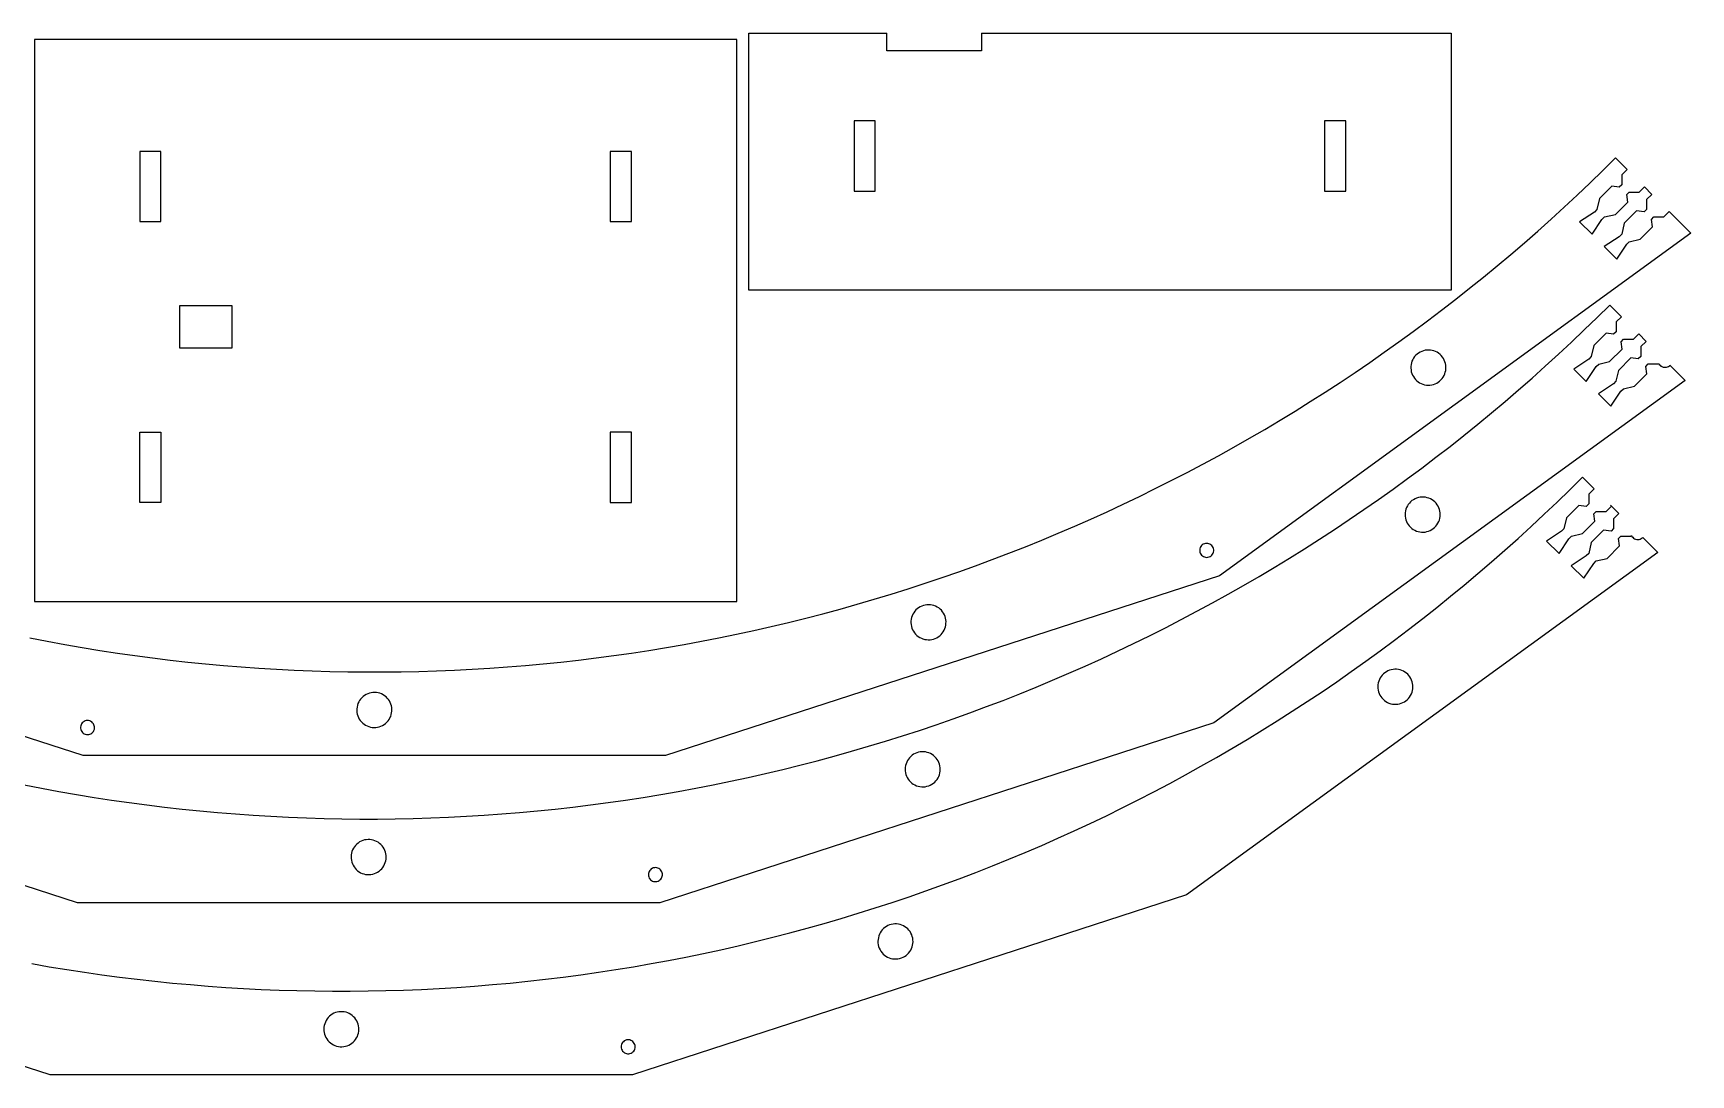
# Model space of a CAD drawing. Extents: x -458 to 309, y -58 to 239.
# Drawn here: x -163.5 to 308.7, y -57.8 to 239 of the extents above; entities that cross this region are included whole.
import ezdxf

# ---------------------------------------------------------------- set-up
doc = ezdxf.new("R2010")
doc.units = 0
doc.layers.get('0').update_dxf_attribs({"linetype": 'CONTINUOUS'})

msp = doc.modelspace()

# ---------------------------------------------------------------- linework, layer by layer
for p, q in [((36.88, 237.12), (-163.12, 237.12)), ((-163.12, 237.12), (-163.12, 77.04)), ((36.88, 77.04), (36.88, 237.12)), ((40.37, 238.96), (79.62, 238.96)), ((40.37, 165.74), (40.37, 238.96)), ((79.62, 233.93), (79.62, 238.96)), ((106.62, 238.96), (240.37, 238.96)), ((106.62, 238.96), (106.62, 233.93)), ((240.37, 238.96), (240.37, 165.74)), ((106.62, 233.93), (79.62, 233.93)), ((70.37, 213.96), (70.37, 193.96)), ((76.37, 213.96), (70.37, 213.96)), ((76.37, 193.96), (76.37, 213.96)), ((210.37, 213.96), (204.37, 213.96)), ((204.37, 213.96), (204.37, 193.96)), ((210.37, 193.96), (210.37, 213.96)), ((-133.12, 205.26), (-133.12, 185.26)), ((-127.12, 205.26), (-133.12, 205.26)), ((-127.12, 185.26), (-127.12, 205.26)), ((6.88, 205.26), (0.88, 205.26)), ((0.88, 205.26), (0.88, 185.26)), ((6.88, 185.26), (6.88, 205.26)), ((283.61, 199.84), (287.21, 203.4)), ((290.54, 200.08), (287.21, 203.4)), ((279.97, 196.31), (283.61, 199.84)), ((289.04, 198.58), (289.02, 195.78)), ((290.54, 200.08), (289.04, 198.58)), ((70.37, 193.96), (76.37, 193.96)), ((204.37, 193.96), (210.37, 193.96)), ((276.3, 192.82), (279.97, 196.31)), ((286.17, 195.37), (282.64, 191.83)), ((288.31, 195.07), (286.17, 195.37)), ((289.02, 195.78), (288.31, 195.07)), ((290.43, 192.95), (291.14, 193.66)), ((291.14, 193.66), (293.97, 193.66)), ((293.97, 193.66), (295.46, 195.15)), ((297.58, 193.03), (295.46, 195.15)), ((268.85, 185.95), (272.59, 189.37)), ((272.59, 189.37), (276.3, 192.82)), ((282.64, 191.83), (281.95, 188.71)), ((287.19, 187.31), (290.72, 190.84)), ((290.72, 190.84), (290.43, 192.95)), ((296.09, 191.54), (296.06, 188.73)), ((297.58, 193.03), (296.09, 191.54)), ((-133.12, 185.26), (-127.12, 185.26)), ((0.88, 185.26), (6.88, 185.26)), ((265.07, 182.57), (268.85, 185.95)), ((281.24, 188), (277, 185.17)), ((277, 185.17), (280.53, 181.64)), ((280.53, 181.64), (283.36, 185.88)), ((281.95, 188.71), (281.24, 188)), ((283.36, 185.88), (284.07, 186.59)), ((284.07, 186.59), (287.19, 187.31)), ((289.69, 184.78), (288.99, 181.66)), ((293.22, 188.32), (289.69, 184.78)), ((295.36, 188.03), (293.22, 188.32)), ((296.06, 188.73), (295.36, 188.03)), ((297.48, 185.91), (298.18, 186.61)), ((297.77, 183.8), (297.48, 185.91)), ((298.18, 186.61), (301.01, 186.61)), ((301.01, 186.61), (302.51, 188.11)), ((308.69, 181.93), (302.51, 188.11)), ((308.69, 181.93), (174.44, 84.39)), ((261.26, 179.23), (265.07, 182.57)), ((288.29, 180.96), (284.04, 178.13)), ((288.99, 181.66), (288.29, 180.96)), ((290.41, 178.83), (291.11, 179.54)), ((291.11, 179.54), (294.24, 180.26)), ((294.24, 180.26), (297.77, 183.8)), ((253.54, 172.67), (257.42, 175.93)), ((257.42, 175.93), (261.26, 179.23)), ((284.04, 178.13), (287.58, 174.59)), ((287.58, 174.59), (290.41, 178.83)), ((249.63, 169.45), (253.54, 172.67)), ((240.37, 165.74), (40.37, 165.74)), ((241.71, 163.13), (245.68, 166.27)), ((245.68, 166.27), (249.63, 169.45)), ((-121.87, 161.28), (-121.87, 149.28)), ((-106.87, 161.28), (-121.87, 161.28)), ((-106.87, 149.28), (-106.87, 161.28)), ((237.7, 160.02), (241.71, 163.13)), ((281.98, 157.94), (285.58, 161.5)), ((288.9, 158.18), (285.58, 161.5)), ((229.6, 153.94), (233.66, 156.96)), ((233.66, 156.96), (237.7, 160.02)), ((278.34, 154.41), (281.98, 157.94)), ((287.41, 156.68), (287.38, 153.88)), ((288.9, 158.18), (287.41, 156.68)), ((225.5, 150.97), (229.6, 153.94)), ((274.67, 150.92), (278.34, 154.41)), ((284.54, 153.46), (281.01, 149.93)), ((286.68, 153.17), (284.54, 153.46)), ((287.38, 153.88), (286.68, 153.17)), ((288.8, 151.05), (289.51, 151.76)), ((289.51, 151.76), (292.33, 151.76)), ((292.33, 151.76), (293.83, 153.25)), ((295.95, 151.13), (293.83, 153.25)), ((295.95, 151.13), (294.46, 149.64)), ((-121.87, 149.28), (-106.87, 149.28)), ((217.21, 145.13), (221.37, 148.03)), ((221.37, 148.03), (225.5, 150.97)), ((230.01, 146.8), (229.71, 146.38)), ((230.34, 147.18), (230.01, 146.8)), ((230.71, 147.52), (230.34, 147.18)), ((231.12, 147.82), (230.71, 147.52)), ((231.55, 148.09), (231.12, 147.82)), ((232.01, 148.3), (231.55, 148.09)), ((232.49, 148.47), (232.01, 148.3)), ((232.98, 148.59), (232.49, 148.47)), ((233.48, 148.66), (232.98, 148.59)), ((233.99, 148.68), (233.48, 148.66)), ((234.49, 148.65), (233.99, 148.68)), ((234.99, 148.57), (234.49, 148.65)), ((235.48, 148.43), (234.99, 148.57)), ((235.95, 148.25), (235.48, 148.43)), ((236.4, 148.02), (235.95, 148.25)), ((236.83, 147.75), (236.4, 148.02)), ((237.23, 147.43), (236.83, 147.75)), ((237.59, 147.08), (237.23, 147.43)), ((237.91, 146.69), (237.59, 147.08)), ((238.2, 146.27), (237.91, 146.69)), ((267.22, 144.05), (270.96, 147.47)), ((270.96, 147.47), (274.67, 150.92)), ((280.31, 146.81), (279.61, 146.1)), ((281.01, 149.93), (280.31, 146.81)), ((285.56, 145.41), (289.09, 148.94)), ((291.59, 146.42), (288.05, 142.88)), ((289.09, 148.94), (288.8, 151.05)), ((293.72, 146.13), (291.59, 146.42)), ((294.43, 146.83), (293.72, 146.13)), ((294.46, 149.64), (294.43, 146.83)), ((208.8, 139.47), (213.02, 142.28)), ((213.02, 142.28), (217.21, 145.13)), ((228.93, 144), (228.92, 143.5)), ((228.92, 143.5), (228.97, 142.99)), ((228.99, 144.51), (228.93, 144)), ((228.97, 142.99), (229.06, 142.49)), ((229.1, 145), (228.99, 144.51)), ((229.06, 142.49), (229.21, 142.01)), ((229.25, 145.48), (229.1, 145)), ((229.21, 142.01), (229.4, 141.54)), ((229.46, 145.94), (229.25, 145.48)), ((229.71, 146.38), (229.46, 145.94)), ((238.44, 145.82), (238.2, 146.27)), ((238.38, 141.42), (238.58, 141.88)), ((238.63, 145.36), (238.44, 145.82)), ((238.58, 141.88), (238.74, 142.36)), ((238.78, 144.87), (238.63, 145.36)), ((238.74, 142.36), (238.85, 142.86)), ((238.87, 144.37), (238.78, 144.87)), ((238.85, 142.86), (238.91, 143.36)), ((238.92, 143.87), (238.87, 144.37)), ((238.91, 143.36), (238.92, 143.87)), ((263.44, 140.67), (267.22, 144.05)), ((279.61, 146.1), (275.36, 143.27)), ((275.36, 143.27), (278.9, 139.74)), ((278.9, 139.74), (281.73, 143.98)), ((281.73, 143.98), (282.43, 144.69)), ((282.43, 144.69), (285.56, 145.41)), ((288.05, 142.88), (287.36, 139.76)), ((292.6, 138.36), (296.14, 141.9)), ((295.84, 144), (296.55, 144.71)), ((296.14, 141.9), (295.84, 144)), ((296.55, 144.71), (299.38, 144.71)), ((299.38, 144.71), (299.53, 144.87)), ((299.53, 144.87), (299.7, 144.59)), ((299.7, 144.59), (299.92, 144.34)), ((299.92, 144.34), (300.17, 144.12)), ((300.17, 144.12), (300.45, 143.95)), ((300.45, 143.95), (300.76, 143.83)), ((300.76, 143.83), (301.08, 143.77)), ((301.08, 143.77), (301.41, 143.75)), ((301.41, 143.75), (301.74, 143.79)), ((301.74, 143.79), (302.06, 143.89)), ((302.06, 143.89), (302.35, 144.03)), ((302.35, 144.03), (302.62, 144.22)), ((302.62, 144.22), (302.74, 144.34)), ((307.05, 140.03), (302.74, 144.34)), ((307.05, 140.03), (172.81, 42.49)), ((204.56, 136.71), (208.8, 139.47)), ((229.4, 141.54), (229.64, 141.09)), ((229.64, 141.09), (229.92, 140.68)), ((229.92, 140.68), (230.25, 140.29)), ((230.25, 140.29), (230.61, 139.93)), ((230.61, 139.93), (231.01, 139.62)), ((231.01, 139.62), (231.43, 139.34)), ((231.43, 139.34), (231.89, 139.11)), ((231.89, 139.11), (232.36, 138.93)), ((232.36, 138.93), (232.85, 138.8)), ((232.85, 138.8), (233.35, 138.71)), ((233.35, 138.71), (233.85, 138.68)), ((233.85, 138.68), (234.36, 138.7)), ((234.36, 138.7), (234.86, 138.77)), ((234.86, 138.77), (235.35, 138.89)), ((235.35, 138.89), (235.83, 139.06)), ((235.83, 139.06), (236.29, 139.28)), ((236.29, 139.28), (236.72, 139.54)), ((236.72, 139.54), (237.12, 139.84)), ((237.12, 139.84), (237.5, 140.19)), ((237.5, 140.19), (237.83, 140.57)), ((237.83, 140.57), (238.13, 140.98)), ((238.13, 140.98), (238.38, 141.42)), ((255.78, 134.03), (259.63, 137.33)), ((259.63, 137.33), (263.44, 140.67)), ((286.65, 139.05), (282.41, 136.23)), ((287.36, 139.76), (286.65, 139.05)), ((288.77, 136.93), (289.48, 137.64)), ((289.48, 137.64), (292.6, 138.36)), ((195.99, 131.3), (200.29, 133.98)), ((200.29, 133.98), (204.56, 136.71)), ((251.91, 130.77), (255.78, 134.03)), ((282.41, 136.23), (285.94, 132.69)), ((285.94, 132.69), (288.77, 136.93)), ((187.3, 126.07), (191.66, 128.66)), ((191.66, 128.66), (195.99, 131.3)), ((244.05, 124.37), (247.99, 127.55)), ((247.99, 127.55), (251.91, 130.77)), ((-133.12, 105.26), (-133.12, 125.26)), ((-133.12, 125.26), (-127.12, 125.26)), ((-127.12, 125.26), (-127.12, 105.26)), ((6.88, 125.26), (0.88, 125.26)), ((0.88, 125.26), (0.88, 105.26)), ((6.88, 105.26), (6.88, 125.26)), ((178.52, 121.02), (182.92, 123.52)), ((182.92, 123.52), (187.3, 126.07)), ((240.08, 121.23), (244.05, 124.37)), ((169.63, 116.15), (174.09, 118.56)), ((174.09, 118.56), (178.52, 121.02)), ((232.03, 115.06), (236.07, 118.12)), ((236.07, 118.12), (240.08, 121.23)), ((160.65, 111.46), (165.16, 113.78)), ((165.16, 113.78), (169.63, 116.15)), ((227.96, 112.04), (232.03, 115.06)), ((151.58, 106.95), (156.13, 109.18)), ((156.13, 109.18), (160.65, 111.46)), ((219.73, 106.13), (223.86, 109.06)), ((223.86, 109.06), (227.96, 112.04)), ((270.57, 105.37), (274.21, 108.89)), ((274.21, 108.89), (277.81, 112.46)), ((281.14, 109.13), (277.81, 112.46)), ((281.14, 109.13), (279.64, 107.64)), ((-127.12, 105.26), (-133.12, 105.26)), ((0.88, 105.26), (6.88, 105.26)), ((142.41, 102.62), (147, 104.76)), ((147, 104.76), (151.58, 106.95)), ((215.57, 103.23), (219.73, 106.13)), ((227.93, 104.24), (227.7, 103.78)), ((228.2, 104.66), (227.93, 104.24)), ((228.51, 105.06), (228.2, 104.66)), ((228.87, 105.43), (228.51, 105.06)), ((229.25, 105.76), (228.87, 105.43)), ((229.67, 106.04), (229.25, 105.76)), ((230.11, 106.28), (229.67, 106.04)), ((230.58, 106.48), (230.11, 106.28)), ((231.07, 106.63), (230.58, 106.48)), ((231.56, 106.73), (231.07, 106.63)), ((232.07, 106.78), (231.56, 106.73)), ((232.57, 106.77), (232.07, 106.78)), ((233.08, 106.72), (232.57, 106.77)), ((233.57, 106.61), (233.08, 106.72)), ((234.05, 106.46), (233.57, 106.61)), ((234.52, 106.25), (234.05, 106.46)), ((234.96, 106.01), (234.52, 106.25)), ((235.37, 105.71), (234.96, 106.01)), ((235.76, 105.38), (235.37, 105.71)), ((236.1, 105.01), (235.76, 105.38)), ((236.41, 104.61), (236.1, 105.01)), ((236.67, 104.18), (236.41, 104.61)), ((236.89, 103.72), (236.67, 104.18)), ((266.9, 101.88), (270.57, 105.37)), ((276.77, 104.42), (273.24, 100.88)), ((278.91, 104.13), (276.77, 104.42)), ((279.62, 104.83), (278.91, 104.13)), ((279.64, 107.64), (279.62, 104.83)), ((284.57, 102.71), (286.06, 104.21)), ((286.06, 104.21), (285.79, 104.48)), ((288.18, 102.09), (286.06, 104.21)), ((133.16, 98.48), (137.8, 100.53)), ((137.8, 100.53), (142.41, 102.62)), ((207.17, 97.57), (211.39, 100.38)), ((211.39, 100.38), (215.57, 103.23)), ((227.32, 102.32), (227.29, 101.81)), ((227.29, 101.81), (227.31, 101.31)), ((227.31, 101.31), (227.38, 100.81)), ((227.4, 102.82), (227.32, 102.32)), ((227.38, 100.81), (227.51, 100.32)), ((227.53, 103.31), (227.4, 102.82)), ((227.51, 100.32), (227.68, 99.84)), ((227.7, 103.78), (227.53, 103.31)), ((227.68, 99.84), (227.9, 99.38)), ((227.9, 99.38), (228.16, 98.95)), ((236.37, 98.9), (236.64, 99.32)), ((236.64, 99.32), (236.87, 99.78)), ((236.87, 99.78), (237.05, 100.25)), ((237.07, 103.25), (236.89, 103.72)), ((237.05, 100.25), (237.18, 100.74)), ((237.19, 102.75), (237.07, 103.25)), ((237.18, 100.74), (237.26, 101.24)), ((237.26, 102.25), (237.19, 102.75)), ((237.29, 101.75), (237.26, 102.25)), ((237.26, 101.24), (237.29, 101.75)), ((263.19, 98.42), (266.9, 101.88)), ((273.24, 100.88), (272.55, 97.76)), ((277.79, 96.36), (281.32, 99.9)), ((281.03, 102.01), (281.74, 102.71)), ((281.32, 99.9), (281.03, 102.01)), ((281.74, 102.71), (284.57, 102.71)), ((286.69, 100.59), (286.66, 97.79)), ((288.18, 102.09), (286.69, 100.59)), ((119.13, 92.63), (123.83, 94.54)), ((123.83, 94.54), (128.5, 96.49)), ((128.5, 96.49), (133.16, 98.48)), ((198.65, 92.08), (202.92, 94.8)), ((202.92, 94.8), (207.17, 97.57)), ((228.16, 98.95), (228.47, 98.55)), ((228.47, 98.55), (228.82, 98.18)), ((228.82, 98.18), (229.2, 97.85)), ((229.2, 97.85), (229.61, 97.56)), ((229.61, 97.56), (230.05, 97.31)), ((230.05, 97.31), (230.52, 97.1)), ((230.52, 97.1), (231, 96.95)), ((231, 96.95), (231.5, 96.84)), ((231.5, 96.84), (232, 96.79)), ((232, 96.79), (232.51, 96.79)), ((232.51, 96.79), (233.01, 96.83)), ((233.01, 96.83), (233.51, 96.93)), ((233.51, 96.93), (233.99, 97.08)), ((233.99, 97.08), (234.46, 97.28)), ((234.46, 97.28), (234.9, 97.52)), ((234.9, 97.52), (235.32, 97.81)), ((235.32, 97.81), (235.71, 98.13)), ((235.71, 98.13), (236.06, 98.5)), ((236.06, 98.5), (236.37, 98.9)), ((255.67, 91.63), (259.45, 95.01)), ((259.45, 95.01), (263.19, 98.42)), ((271.84, 97.06), (267.6, 94.23)), ((271.13, 90.69), (273.96, 94.93)), ((272.55, 97.76), (271.84, 97.06)), ((273.96, 94.93), (274.67, 95.64)), ((274.67, 95.64), (277.79, 96.36)), ((283.82, 97.37), (280.29, 93.84)), ((285.96, 97.08), (283.82, 97.37)), ((286.66, 97.79), (285.96, 97.08)), ((288.08, 94.96), (288.78, 95.67)), ((288.37, 92.85), (288.08, 94.96)), ((288.78, 95.67), (291.61, 95.67)), ((291.61, 95.67), (291.77, 95.82)), ((291.77, 95.82), (291.92, 95.57)), ((291.92, 95.57), (292.13, 95.32)), ((292.13, 95.32), (292.37, 95.1)), ((292.37, 95.1), (292.66, 94.92)), ((292.66, 94.92), (292.96, 94.8)), ((292.96, 94.8), (293.28, 94.73)), ((293.28, 94.73), (293.61, 94.71)), ((293.61, 94.71), (293.94, 94.74)), ((293.94, 94.74), (294.26, 94.83)), ((294.26, 94.83), (294.56, 94.97)), ((294.56, 94.97), (294.83, 95.16)), ((294.83, 95.16), (294.97, 95.3)), ((299.29, 90.98), (294.97, 95.3)), ((109.68, 88.97), (114.42, 90.78)), ((114.42, 90.78), (119.13, 92.63)), ((299.29, 90.98), (165.04, -6.55)), ((168.82, 92.08), (168.77, 91.75)), ((168.77, 91.75), (168.77, 91.42)), ((168.77, 91.42), (168.83, 91.1)), ((168.93, 92.39), (168.82, 92.08)), ((168.83, 91.1), (168.94, 90.79)), ((169.08, 92.68), (168.93, 92.39)), ((168.94, 90.79), (169.1, 90.5)), ((169.28, 92.95), (169.08, 92.68)), ((169.1, 90.5), (169.31, 90.24)), ((169.52, 93.17), (169.28, 92.95)), ((169.31, 90.24), (169.55, 90.02)), ((169.8, 93.36), (169.52, 93.17)), ((169.55, 90.02), (169.83, 89.84)), ((170.1, 93.49), (169.8, 93.36)), ((169.83, 89.84), (170.13, 89.71)), ((170.42, 93.57), (170.1, 93.49)), ((170.75, 93.6), (170.42, 93.57)), ((171.08, 93.58), (170.75, 93.6)), ((171.4, 93.5), (171.08, 93.58)), ((171.7, 93.37), (171.4, 93.5)), ((171.43, 89.72), (171.73, 89.85)), ((171.98, 93.19), (171.7, 93.37)), ((171.73, 89.85), (172.01, 90.04)), ((172.23, 92.97), (171.98, 93.19)), ((172.01, 90.04), (172.25, 90.26)), ((172.43, 92.71), (172.23, 92.97)), ((172.25, 90.26), (172.45, 90.52)), ((172.59, 92.42), (172.43, 92.71)), ((172.45, 90.52), (172.6, 90.82)), ((172.7, 92.11), (172.59, 92.42)), ((172.6, 90.82), (172.71, 91.13)), ((172.76, 91.79), (172.7, 92.11)), ((172.71, 91.13), (172.76, 91.46)), ((172.76, 91.46), (172.76, 91.79)), ((194.35, 89.4), (198.65, 92.08)), ((251.86, 88.29), (255.67, 91.63)), ((267.6, 94.23), (271.13, 90.69)), ((278.89, 90.01), (274.64, 87.18)), ((279.59, 90.72), (278.89, 90.01)), ((280.29, 93.84), (279.59, 90.72)), ((284.83, 89.32), (288.37, 92.85)), ((95.38, 83.83), (100.16, 85.5)), ((100.16, 85.5), (104.93, 87.21)), ((104.93, 87.21), (109.68, 88.97)), ((170.13, 89.71), (170.45, 89.63)), ((170.45, 89.63), (170.78, 89.6)), ((170.78, 89.6), (171.11, 89.63)), ((171.11, 89.63), (171.43, 89.72)), ((185.67, 84.17), (190.02, 86.76)), ((190.02, 86.76), (194.35, 89.4)), ((248.02, 84.99), (251.86, 88.29)), ((274.64, 87.18), (278.18, 83.65)), ((278.18, 83.65), (281.01, 87.89)), ((281.01, 87.89), (281.71, 88.6)), ((281.71, 88.6), (284.83, 89.32)), ((-149.31, 33.11), (-307.13, 84.39)), ((174.44, 84.39), (16.63, 33.11)), ((80.92, 79.14), (85.75, 80.65)), ((85.75, 80.65), (90.57, 82.22)), ((90.57, 82.22), (95.38, 83.83)), ((176.89, 79.12), (181.29, 81.62)), ((181.29, 81.62), (185.67, 84.17)), ((240.23, 78.51), (244.14, 81.73)), ((244.14, 81.73), (248.02, 84.99)), ((-163.12, 77.04), (36.88, 77.04)), ((66.33, 74.88), (71.2, 76.25)), ((71.2, 76.25), (76.07, 77.67)), ((76.07, 77.67), (80.92, 79.14)), ((89.6, 75.74), (89.15, 75.53)), ((90.08, 75.91), (89.6, 75.74)), ((90.57, 76.03), (90.08, 75.91)), ((91.08, 76.1), (90.57, 76.03)), ((91.58, 76.12), (91.08, 76.1)), ((92.09, 76.09), (91.58, 76.12)), ((92.59, 76.01), (92.09, 76.09)), ((93.08, 75.87), (92.59, 76.01)), ((93.55, 75.69), (93.08, 75.87)), ((94, 75.46), (93.55, 75.69)), ((168, 74.25), (172.46, 76.66)), ((172.46, 76.66), (176.89, 79.12)), ((236.28, 75.32), (240.23, 78.51)), ((46.68, 69.9), (51.61, 71.07)), ((51.61, 71.07), (56.53, 72.29)), ((56.53, 72.29), (61.43, 73.56)), ((61.43, 73.56), (66.33, 74.88)), ((86.58, 71.95), (86.52, 71.44)), ((86.52, 71.44), (86.52, 70.94)), ((86.52, 70.94), (86.56, 70.43)), ((86.69, 72.44), (86.58, 71.95)), ((86.85, 72.92), (86.69, 72.44)), ((87.06, 73.39), (86.85, 72.92)), ((87.31, 73.82), (87.06, 73.39)), ((87.6, 74.24), (87.31, 73.82)), ((87.94, 74.62), (87.6, 74.24)), ((88.31, 74.96), (87.94, 74.62)), ((88.71, 75.26), (88.31, 74.96)), ((89.15, 75.53), (88.71, 75.26)), ((94.43, 75.19), (94, 75.46)), ((94.82, 74.87), (94.43, 75.19)), ((95.18, 74.52), (94.82, 74.87)), ((95.51, 74.13), (95.18, 74.52)), ((95.79, 73.71), (95.51, 74.13)), ((96.03, 73.26), (95.79, 73.71)), ((96.23, 72.8), (96.03, 73.26)), ((96.37, 72.31), (96.23, 72.8)), ((96.47, 71.81), (96.37, 72.31)), ((96.51, 71.31), (96.47, 71.81)), ((96.5, 70.8), (96.51, 71.31)), ((159.02, 69.55), (163.52, 71.88)), ((163.52, 71.88), (168, 74.25)), ((228.3, 69.08), (232.31, 72.18)), ((232.31, 72.18), (236.28, 75.32)), ((-164.51, 66.69), (-159.54, 65.72)), ((26.85, 65.72), (31.82, 66.69)), ((31.82, 66.69), (36.79, 67.71)), ((36.79, 67.71), (41.74, 68.78)), ((41.74, 68.78), (46.68, 69.9)), ((86.56, 70.43), (86.66, 69.94)), ((86.66, 69.94), (86.8, 69.45)), ((86.8, 69.45), (87, 68.98)), ((87, 68.98), (87.24, 68.54)), ((87.24, 68.54), (87.52, 68.12)), ((87.52, 68.12), (87.84, 67.73)), ((87.84, 67.73), (88.21, 67.37)), ((88.21, 67.37), (88.6, 67.06)), ((88.6, 67.06), (89.03, 66.78)), ((89.03, 66.78), (89.48, 66.56)), ((89.48, 66.56), (89.95, 66.37)), ((89.95, 66.37), (90.44, 66.24)), ((90.44, 66.24), (90.94, 66.16)), ((90.94, 66.16), (91.45, 66.12)), ((91.45, 66.12), (91.95, 66.14)), ((91.95, 66.14), (92.45, 66.21)), ((92.45, 66.21), (92.95, 66.33)), ((92.95, 66.33), (93.42, 66.5)), ((93.42, 66.5), (93.88, 66.72)), ((93.88, 66.72), (94.31, 66.98)), ((94.31, 66.98), (94.72, 67.29)), ((94.72, 67.29), (95.09, 67.63)), ((95.09, 67.63), (95.43, 68.01)), ((95.43, 68.01), (95.72, 68.42)), ((95.72, 68.42), (95.97, 68.86)), ((95.97, 68.86), (96.18, 69.32)), ((96.18, 69.32), (96.34, 69.8)), ((96.34, 69.8), (96.45, 70.3)), ((96.45, 70.3), (96.5, 70.8)), ((149.94, 65.04), (154.49, 67.28)), ((154.49, 67.28), (159.02, 69.55)), ((224.26, 66.02), (228.3, 69.08)), ((-159.54, 65.72), (-154.55, 64.8)), ((-154.55, 64.8), (-149.56, 63.93)), ((-149.56, 63.93), (-144.56, 63.11)), ((-144.56, 63.11), (-139.55, 62.35)), ((-139.55, 62.35), (-134.54, 61.63)), ((-134.54, 61.63), (-129.51, 60.96)), ((-3.17, 60.96), (1.85, 61.63)), ((1.85, 61.63), (6.87, 62.35)), ((6.87, 62.35), (11.87, 63.11)), ((11.87, 63.11), (16.87, 63.93)), ((16.87, 63.93), (21.87, 64.8)), ((21.87, 64.8), (26.85, 65.72)), ((140.78, 60.72), (145.37, 62.86)), ((145.37, 62.86), (149.94, 65.04)), ((216.1, 60.02), (220.19, 63)), ((220.19, 63), (224.26, 66.02)), ((-129.51, 60.96), (-124.48, 60.35)), ((-124.48, 60.35), (-119.45, 59.79)), ((-119.45, 59.79), (-114.41, 59.27)), ((-114.41, 59.27), (-109.36, 58.81)), ((-109.36, 58.81), (-104.31, 58.4)), ((-104.31, 58.4), (-99.26, 58.04)), ((-99.26, 58.04), (-94.2, 57.73)), ((-94.2, 57.73), (-89.14, 57.48)), ((-89.14, 57.48), (-84.07, 57.27)), ((-84.07, 57.27), (-79.01, 57.12)), ((-79.01, 57.12), (-73.94, 57.02)), ((-73.94, 57.02), (-68.88, 56.96)), ((-68.88, 56.96), (-63.81, 56.96)), ((-63.81, 56.96), (-58.74, 57.02)), ((-58.74, 57.02), (-53.68, 57.12)), ((-53.68, 57.12), (-48.61, 57.27)), ((-48.61, 57.27), (-43.55, 57.48)), ((-43.55, 57.48), (-38.49, 57.73)), ((-38.49, 57.73), (-33.43, 58.04)), ((-33.43, 58.04), (-28.38, 58.4)), ((-28.38, 58.4), (-23.33, 58.81)), ((-23.33, 58.81), (-18.28, 59.27)), ((-18.28, 59.27), (-13.24, 59.79)), ((-13.24, 59.79), (-8.2, 60.35)), ((-8.2, 60.35), (-3.17, 60.96)), ((131.53, 56.58), (136.16, 58.63)), ((136.16, 58.63), (140.78, 60.72)), ((207.81, 54.19), (211.97, 57.08)), ((211.97, 57.08), (216.1, 60.02)), ((221.53, 56.74), (221.14, 56.42)), ((221.95, 57.02), (221.53, 56.74)), ((222.39, 57.26), (221.95, 57.02)), ((222.86, 57.45), (222.39, 57.26)), ((223.35, 57.6), (222.86, 57.45)), ((223.85, 57.69), (223.35, 57.6)), ((224.35, 57.73), (223.85, 57.69)), ((224.86, 57.73), (224.35, 57.73)), ((225.36, 57.67), (224.86, 57.73)), ((225.85, 57.55), (225.36, 57.67)), ((226.33, 57.4), (225.85, 57.55)), ((226.8, 57.19), (226.33, 57.4)), ((227.24, 56.93), (226.8, 57.19)), ((227.65, 56.64), (227.24, 56.93)), ((117.5, 50.73), (122.19, 52.63)), ((122.19, 52.63), (126.87, 54.59)), ((126.87, 54.59), (131.53, 56.58)), ((203.62, 51.34), (207.81, 54.19)), ((219.55, 53.33), (219.52, 52.82)), ((219.52, 52.82), (219.54, 52.31)), ((219.54, 52.31), (219.61, 51.81)), ((219.64, 53.83), (219.55, 53.33)), ((219.77, 54.31), (219.64, 53.83)), ((219.96, 54.79), (219.77, 54.31)), ((220.19, 55.24), (219.96, 54.79)), ((220.46, 55.66), (220.19, 55.24)), ((220.78, 56.06), (220.46, 55.66)), ((221.14, 56.42), (220.78, 56.06)), ((228.02, 56.3), (227.65, 56.64)), ((228.37, 55.93), (228.02, 56.3)), ((228.67, 55.52), (228.37, 55.93)), ((228.93, 55.09), (228.67, 55.52)), ((229.15, 54.63), (228.93, 55.09)), ((229.31, 54.15), (229.15, 54.63)), ((229.43, 53.66), (229.31, 54.15)), ((229.4, 51.65), (229.48, 52.15)), ((229.5, 53.16), (229.43, 53.66)), ((229.48, 52.15), (229.52, 52.65)), ((229.52, 52.65), (229.5, 53.16)), ((-71.16, 47.46), (-71.27, 46.96)), ((-71, 47.94), (-71.16, 47.46)), ((-70.79, 48.4), (-71, 47.94)), ((-70.54, 48.84), (-70.79, 48.4)), ((-70.24, 49.25), (-70.54, 48.84)), ((-69.91, 49.63), (-70.24, 49.25)), ((-69.54, 49.97), (-69.91, 49.63)), ((-69.13, 50.27), (-69.54, 49.97)), ((-68.7, 50.53), (-69.13, 50.27)), ((-68.24, 50.75), (-68.7, 50.53)), ((-67.76, 50.92), (-68.24, 50.75)), ((-67.27, 51.03), (-67.76, 50.92)), ((-66.77, 51.1), (-67.27, 51.03)), ((-66.26, 51.12), (-66.77, 51.1)), ((-65.75, 51.09), (-66.26, 51.12)), ((-65.25, 51), (-65.75, 51.09)), ((-64.77, 50.87), (-65.25, 51)), ((-64.29, 50.68), (-64.77, 50.87)), ((-63.84, 50.45), (-64.29, 50.68)), ((-63.42, 50.18), (-63.84, 50.45)), ((-63.02, 49.86), (-63.42, 50.18)), ((-62.66, 49.5), (-63.02, 49.86)), ((-62.34, 49.11), (-62.66, 49.5)), ((-62.06, 48.69), (-62.34, 49.11)), ((-61.82, 48.25), (-62.06, 48.69)), ((-61.63, 47.78), (-61.82, 48.25)), ((-61.48, 47.29), (-61.63, 47.78)), ((-61.39, 46.79), (-61.48, 47.29)), ((108.05, 47.07), (112.78, 48.87)), ((112.78, 48.87), (117.5, 50.73)), ((195.16, 45.76), (199.4, 48.53)), ((199.4, 48.53), (203.62, 51.34)), ((219.61, 51.81), (219.72, 51.32)), ((219.72, 51.32), (219.89, 50.84)), ((219.89, 50.84), (220.11, 50.38)), ((220.11, 50.38), (220.37, 49.95)), ((220.37, 49.95), (220.67, 49.54)), ((220.67, 49.54), (221.01, 49.17)), ((221.01, 49.17), (221.39, 48.83)), ((221.39, 48.83), (221.8, 48.54)), ((221.8, 48.54), (222.24, 48.29)), ((222.24, 48.29), (222.7, 48.08)), ((222.7, 48.08), (223.18, 47.92)), ((223.18, 47.92), (223.68, 47.81)), ((223.68, 47.81), (224.18, 47.75)), ((224.18, 47.75), (224.69, 47.74)), ((224.69, 47.74), (225.19, 47.78)), ((225.19, 47.78), (225.69, 47.88)), ((225.69, 47.88), (226.18, 48.02)), ((226.18, 48.02), (226.65, 48.21)), ((226.65, 48.21), (227.09, 48.45)), ((227.09, 48.45), (227.51, 48.73)), ((227.51, 48.73), (227.9, 49.05)), ((227.9, 49.05), (228.26, 49.42)), ((228.26, 49.42), (228.57, 49.81)), ((228.57, 49.81), (228.85, 50.24)), ((228.85, 50.24), (229.08, 50.69)), ((229.08, 50.69), (229.26, 51.16)), ((229.26, 51.16), (229.4, 51.65)), ((-149.29, 42.68), (-149.53, 42.45)), ((-149.01, 42.86), (-149.29, 42.68)), ((-148.71, 43), (-149.01, 42.86)), ((-148.39, 43.08), (-148.71, 43)), ((-148.06, 43.11), (-148.39, 43.08)), ((-147.73, 43.09), (-148.06, 43.11)), ((-147.41, 43.01), (-147.73, 43.09)), ((-147.11, 42.88), (-147.41, 43.01)), ((-146.83, 42.7), (-147.11, 42.88)), ((-146.59, 42.48), (-146.83, 42.7)), ((-71.33, 46.46), (-71.34, 45.95)), ((-71.34, 45.95), (-71.3, 45.45)), ((-71.27, 46.96), (-71.33, 46.46)), ((-71.3, 45.45), (-71.2, 44.95)), ((-71.2, 44.95), (-71.06, 44.46)), ((-71.06, 44.46), (-70.87, 43.99)), ((-70.87, 43.99), (-70.63, 43.55)), ((-70.63, 43.55), (-70.35, 43.13)), ((-70.35, 43.13), (-70.02, 42.74)), ((-70.02, 42.74), (-69.66, 42.38)), ((-63.15, 42.27), (-62.78, 42.62)), ((-62.78, 42.62), (-62.44, 42.99)), ((-62.44, 42.99), (-62.15, 43.4)), ((-62.15, 43.4), (-61.89, 43.84)), ((-61.89, 43.84), (-61.68, 44.31)), ((-61.68, 44.31), (-61.52, 44.79)), ((-61.52, 44.79), (-61.41, 45.28)), ((-61.41, 45.28), (-61.35, 45.78)), ((-61.35, 46.29), (-61.39, 46.79)), ((-61.35, 45.78), (-61.35, 46.29)), ((93.74, 41.93), (98.53, 43.6)), ((98.53, 43.6), (103.3, 45.31)), ((103.3, 45.31), (108.05, 47.07)), ((186.58, 40.36), (190.89, 43.04)), ((190.89, 43.04), (195.16, 45.76)), ((-150.95, -8.79), (-308.76, 42.49)), ((-149.99, 41.59), (-150.04, 41.26)), ((-150.04, 41.26), (-150.04, 40.93)), ((-150.04, 40.93), (-149.98, 40.6)), ((-149.88, 41.9), (-149.99, 41.59)), ((-149.98, 40.6), (-149.87, 40.29)), ((-149.73, 42.19), (-149.88, 41.9)), ((-149.87, 40.29), (-149.71, 40)), ((-149.53, 42.45), (-149.73, 42.19)), ((-149.71, 40), (-149.51, 39.74)), ((-149.51, 39.74), (-149.26, 39.52)), ((-149.26, 39.52), (-148.98, 39.34)), ((-148.98, 39.34), (-148.68, 39.21)), ((-148.68, 39.21), (-148.36, 39.13)), ((-148.36, 39.13), (-148.03, 39.11)), ((-148.03, 39.11), (-147.7, 39.14)), ((-147.7, 39.14), (-147.38, 39.22)), ((-147.38, 39.22), (-147.08, 39.36)), ((-147.08, 39.36), (-146.8, 39.54)), ((-146.8, 39.54), (-146.56, 39.77)), ((-146.38, 42.22), (-146.59, 42.48)), ((-146.56, 39.77), (-146.36, 40.03)), ((-146.22, 41.93), (-146.38, 42.22)), ((-146.36, 40.03), (-146.21, 40.32)), ((-146.11, 41.62), (-146.22, 41.93)), ((-146.21, 40.32), (-146.1, 40.64)), ((-146.05, 41.29), (-146.11, 41.62)), ((-146.1, 40.64), (-146.05, 40.96)), ((-146.05, 40.96), (-146.05, 41.29)), ((-69.66, 42.38), (-69.27, 42.07)), ((-69.27, 42.07), (-68.84, 41.79)), ((-68.84, 41.79), (-68.39, 41.56)), ((-68.39, 41.56), (-67.92, 41.38)), ((-67.92, 41.38), (-67.43, 41.24)), ((-67.43, 41.24), (-66.93, 41.16)), ((-66.93, 41.16), (-66.43, 41.12)), ((-66.43, 41.12), (-65.92, 41.14)), ((-65.92, 41.14), (-65.42, 41.21)), ((-65.42, 41.21), (-64.93, 41.33)), ((-64.93, 41.33), (-64.45, 41.49)), ((-64.45, 41.49), (-63.99, 41.71)), ((-63.99, 41.71), (-63.56, 41.97)), ((-63.56, 41.97), (-63.15, 42.27)), ((172.81, 42.49), (14.99, -8.79)), ((79.29, 37.24), (84.12, 38.75)), ((84.12, 38.75), (88.94, 40.32)), ((88.94, 40.32), (93.74, 41.93)), ((182.26, 37.72), (186.58, 40.36)), ((16.63, 33.11), (-149.31, 33.11)), ((64.69, 32.98), (69.57, 34.35)), ((69.57, 34.35), (74.44, 35.77)), ((74.44, 35.77), (79.29, 37.24)), ((86.86, 33.21), (86.47, 32.88)), ((87.28, 33.49), (86.86, 33.21)), ((87.72, 33.73), (87.28, 33.49)), ((88.19, 33.93), (87.72, 33.73)), ((88.68, 34.07), (88.19, 33.93)), ((89.17, 34.17), (88.68, 34.07)), ((89.68, 34.22), (89.17, 34.17)), ((90.18, 34.21), (89.68, 34.22)), ((90.69, 34.16), (90.18, 34.21)), ((91.18, 34.05), (90.69, 34.16)), ((91.66, 33.89), (91.18, 34.05)), ((92.13, 33.69), (91.66, 33.89)), ((92.57, 33.44), (92.13, 33.69)), ((92.98, 33.14), (92.57, 33.44)), ((93.36, 32.81), (92.98, 33.14)), ((173.52, 32.58), (177.9, 35.13)), ((177.9, 35.13), (182.26, 37.72)), ((45.05, 28), (49.98, 29.17)), ((49.98, 29.17), (54.9, 30.39)), ((54.9, 30.39), (59.8, 31.66)), ((59.8, 31.66), (64.69, 32.98)), ((84.91, 29.78), (84.88, 29.27)), ((84.88, 29.27), (84.9, 28.77)), ((84.9, 28.77), (84.97, 28.26)), ((84.99, 30.28), (84.91, 29.78)), ((85.13, 30.77), (84.99, 30.28)), ((85.31, 31.24), (85.13, 30.77)), ((85.53, 31.69), (85.31, 31.24)), ((85.81, 32.12), (85.53, 31.69)), ((86.12, 32.52), (85.81, 32.12)), ((86.47, 32.88), (86.12, 32.52)), ((93.71, 32.44), (93.36, 32.81)), ((94.01, 32.04), (93.71, 32.44)), ((94.28, 31.6), (94.01, 32.04)), ((94.5, 31.15), (94.28, 31.6)), ((94.67, 30.67), (94.5, 31.15)), ((94.79, 30.18), (94.67, 30.67)), ((94.77, 28.17), (94.85, 28.67)), ((94.86, 29.68), (94.79, 30.18)), ((94.85, 28.67), (94.88, 29.17)), ((94.88, 29.17), (94.86, 29.68)), ((164.69, 27.62), (169.12, 30.07)), ((169.12, 30.07), (173.52, 32.58)), ((-166.14, 24.79), (-161.17, 23.82)), ((-161.17, 23.82), (-156.19, 22.9)), ((20.23, 22.9), (25.22, 23.82)), ((25.22, 23.82), (30.19, 24.79)), ((30.19, 24.79), (35.15, 25.81)), ((35.15, 25.81), (40.11, 26.88)), ((40.11, 26.88), (45.05, 28)), ((84.97, 28.26), (85.1, 27.77)), ((85.1, 27.77), (85.27, 27.3)), ((85.27, 27.3), (85.48, 26.84)), ((85.48, 26.84), (85.75, 26.41)), ((85.75, 26.41), (86.05, 26)), ((86.05, 26), (86.4, 25.63)), ((86.4, 25.63), (86.78, 25.3)), ((86.78, 25.3), (87.19, 25.01)), ((87.19, 25.01), (87.63, 24.76)), ((87.63, 24.76), (88.1, 24.55)), ((88.1, 24.55), (88.58, 24.39)), ((88.58, 24.39), (89.07, 24.29)), ((89.07, 24.29), (89.58, 24.23)), ((89.58, 24.23), (90.08, 24.23)), ((90.08, 24.23), (90.59, 24.27)), ((90.59, 24.27), (91.09, 24.37)), ((91.09, 24.37), (91.57, 24.52)), ((91.57, 24.52), (92.04, 24.71)), ((92.04, 24.71), (92.48, 24.95)), ((92.48, 24.95), (92.9, 25.24)), ((92.9, 25.24), (93.29, 25.56)), ((93.29, 25.56), (93.64, 25.93)), ((93.64, 25.93), (93.96, 26.32)), ((93.96, 26.32), (94.23, 26.75)), ((94.23, 26.75), (94.46, 27.2)), ((94.46, 27.2), (94.64, 27.68)), ((94.64, 27.68), (94.77, 28.17)), ((155.75, 22.83), (160.23, 25.2)), ((160.23, 25.2), (164.69, 27.62)), ((-156.19, 22.9), (-151.19, 22.03)), ((-151.19, 22.03), (-146.19, 21.21)), ((-146.19, 21.21), (-141.19, 20.45)), ((-141.19, 20.45), (-136.17, 19.73)), ((-136.17, 19.73), (-131.15, 19.06)), ((-131.15, 19.06), (-126.12, 18.45)), ((-9.84, 18.45), (-4.81, 19.06)), ((-4.81, 19.06), (0.22, 19.73)), ((0.22, 19.73), (5.23, 20.45)), ((5.23, 20.45), (10.24, 21.21)), ((10.24, 21.21), (15.24, 22.03)), ((15.24, 22.03), (20.23, 22.9)), ((146.73, 18.23), (151.25, 20.51)), ((151.25, 20.51), (155.75, 22.83)), ((-126.12, 18.45), (-121.08, 17.89)), ((-121.08, 17.89), (-116.04, 17.37)), ((-116.04, 17.37), (-110.99, 16.91)), ((-110.99, 16.91), (-105.94, 16.5)), ((-105.94, 16.5), (-100.89, 16.14)), ((-100.89, 16.14), (-95.83, 15.83)), ((-95.83, 15.83), (-90.77, 15.58)), ((-90.77, 15.58), (-85.71, 15.37)), ((-85.71, 15.37), (-80.64, 15.22)), ((-80.64, 15.22), (-75.58, 15.11)), ((-75.58, 15.11), (-70.51, 15.06)), ((-70.51, 15.06), (-65.44, 15.06)), ((-65.44, 15.06), (-60.38, 15.11)), ((-60.38, 15.11), (-55.31, 15.22)), ((-55.31, 15.22), (-50.25, 15.37)), ((-50.25, 15.37), (-45.18, 15.58)), ((-45.18, 15.58), (-40.12, 15.83)), ((-40.12, 15.83), (-35.06, 16.14)), ((-35.06, 16.14), (-30.01, 16.5)), ((-30.01, 16.5), (-24.96, 16.91)), ((-24.96, 16.91), (-19.91, 17.37)), ((-19.91, 17.37), (-14.87, 17.89)), ((-14.87, 17.89), (-9.84, 18.45)), ((137.6, 13.82), (142.18, 16)), ((142.18, 16), (146.73, 18.23)), ((123.76, 7.54), (128.4, 9.58)), ((128.4, 9.58), (133.01, 11.68)), ((133.01, 11.68), (137.6, 13.82)), ((-72.94, 4.81), (-72.98, 4.3)), ((-72.86, 5.31), (-72.94, 4.81)), ((-72.72, 5.8), (-72.86, 5.31)), ((-72.54, 6.27), (-72.72, 5.8)), ((-72.31, 6.72), (-72.54, 6.27)), ((-72.03, 7.14), (-72.31, 6.72)), ((-71.71, 7.54), (-72.03, 7.14)), ((-71.36, 7.9), (-71.71, 7.54)), ((-70.97, 8.22), (-71.36, 7.9)), ((-70.55, 8.51), (-70.97, 8.22)), ((-70.1, 8.74), (-70.55, 8.51)), ((-69.63, 8.94), (-70.1, 8.74)), ((-69.15, 9.08), (-69.63, 8.94)), ((-68.65, 9.17), (-69.15, 9.08)), ((-68.15, 9.22), (-68.65, 9.17)), ((-67.64, 9.21), (-68.15, 9.22)), ((-67.14, 9.15), (-67.64, 9.21)), ((-66.64, 9.04), (-67.14, 9.15)), ((-66.16, 8.88), (-66.64, 9.04)), ((-65.7, 8.67), (-66.16, 8.88)), ((-65.26, 8.42), (-65.7, 8.67)), ((-64.85, 8.12), (-65.26, 8.42)), ((-64.47, 7.78), (-64.85, 8.12)), ((-64.13, 7.41), (-64.47, 7.78)), ((-63.83, 7.01), (-64.13, 7.41)), ((-63.56, 6.57), (-63.83, 7.01)), ((-63.35, 6.11), (-63.56, 6.57)), ((-63.18, 5.64), (-63.35, 6.11)), ((-63.06, 5.14), (-63.18, 5.64)), ((-62.99, 4.64), (-63.06, 5.14)), ((114.43, 3.59), (119.1, 5.54)), ((119.1, 5.54), (123.76, 7.54)), ((-72.98, 4.3), (-72.96, 3.8)), ((-72.96, 3.8), (-72.89, 3.3)), ((-72.89, 3.3), (-72.77, 2.8)), ((-72.77, 2.8), (-72.6, 2.33)), ((-72.6, 2.33), (-72.39, 1.87)), ((-72.39, 1.87), (-72.13, 1.43)), ((-72.13, 1.43), (-71.82, 1.03)), ((-71.82, 1.03), (-71.48, 0.65)), ((-71.48, 0.65), (-71.1, 0.32)), ((-71.1, 0.32), (-70.69, 0.02)), ((-70.69, 0.02), (-70.25, -0.23)), ((-65.4, -0.07), (-64.98, 0.21)), ((-64.98, 0.21), (-64.59, 0.54)), ((-64.59, 0.54), (-64.24, 0.9)), ((-64.24, 0.9), (-63.92, 1.29)), ((-63.92, 1.29), (-63.65, 1.72)), ((-63.65, 1.72), (-63.42, 2.17)), ((-63.42, 2.17), (-63.23, 2.64)), ((-63.23, 2.64), (-63.1, 3.13)), ((-63.1, 3.13), (-63.01, 3.63)), ((-63.01, 3.63), (-62.98, 4.13)), ((-62.98, 4.13), (-62.99, 4.64)), ((11.94, 0.1), (11.82, -0.2)), ((12.1, 0.38), (11.94, 0.1)), ((12.31, 0.62), (12.1, 0.38)), ((12.56, 0.83), (12.31, 0.62)), ((12.83, 1), (12.56, 0.83)), ((13.13, 1.12), (12.83, 1)), ((13.44, 1.19), (13.13, 1.12)), ((13.77, 1.21), (13.44, 1.19)), ((14.09, 1.18), (13.77, 1.21)), ((14.4, 1.09), (14.09, 1.18)), ((14.69, 0.96), (14.4, 1.09)), ((14.96, 0.78), (14.69, 0.96)), ((15.2, 0.56), (14.96, 0.78)), ((15.39, 0.31), (15.2, 0.56)), ((15.55, 0.03), (15.39, 0.31)), ((15.66, -0.27), (15.55, 0.03)), ((105.02, -0.17), (109.73, 1.69)), ((109.73, 1.69), (114.43, 3.59)), ((-70.25, -0.23), (-69.79, -0.44)), ((-69.79, -0.44), (-69.31, -0.6)), ((-69.31, -0.6), (-68.82, -0.71)), ((-68.82, -0.71), (-68.31, -0.77)), ((-68.31, -0.77), (-67.81, -0.78)), ((-67.81, -0.78), (-67.3, -0.74)), ((-67.3, -0.74), (-66.81, -0.64)), ((-66.81, -0.64), (-66.32, -0.5)), ((-66.32, -0.5), (-65.85, -0.31)), ((-65.85, -0.31), (-65.4, -0.07)), ((11.75, -0.51), (11.73, -0.83)), ((11.73, -0.83), (11.76, -1.15)), ((11.82, -0.2), (11.75, -0.51)), ((11.76, -1.15), (11.84, -1.46)), ((11.84, -1.46), (11.97, -1.76)), ((11.97, -1.76), (12.15, -2.02)), ((12.15, -2.02), (12.37, -2.26)), ((12.37, -2.26), (12.62, -2.46)), ((12.62, -2.46), (12.9, -2.61)), ((12.9, -2.61), (13.21, -2.72)), ((13.21, -2.72), (13.52, -2.78)), ((13.52, -2.78), (13.85, -2.79)), ((13.85, -2.79), (14.17, -2.74)), ((14.17, -2.74), (14.47, -2.65)), ((14.47, -2.65), (14.76, -2.5)), ((14.76, -2.5), (15.02, -2.31)), ((15.02, -2.31), (15.25, -2.09)), ((15.25, -2.09), (15.44, -1.83)), ((15.44, -1.83), (15.58, -1.54)), ((15.58, -1.54), (15.68, -1.23)), ((15.72, -0.59), (15.66, -0.27)), ((15.68, -1.23), (15.72, -0.91)), ((15.72, -0.91), (15.72, -0.59)), ((90.76, -5.45), (95.53, -3.74)), ((95.53, -3.74), (100.28, -1.98)), ((100.28, -1.98), (105.02, -0.17)), ((-158.71, -57.83), (-316.53, -6.55)), ((14.99, -8.79), (-150.95, -8.79)), ((165.04, -6.55), (7.23, -57.83)), ((76.35, -10.29), (81.17, -8.73)), ((81.17, -8.73), (85.98, -7.11)), ((85.98, -7.11), (90.76, -5.45)), ((61.8, -14.7), (66.67, -13.28)), ((66.67, -13.28), (71.52, -11.81)), ((71.52, -11.81), (76.35, -10.29)), ((42.21, -19.87), (47.13, -18.65)), ((47.13, -18.65), (52.03, -17.38)), ((52.03, -17.38), (56.93, -16.06)), ((56.93, -16.06), (61.8, -14.7)), ((77.23, -18.75), (77.15, -19.25)), ((77.36, -18.26), (77.23, -18.75)), ((77.55, -17.79), (77.36, -18.26)), ((77.78, -17.34), (77.55, -17.79)), ((78.05, -16.91), (77.78, -17.34)), ((78.36, -16.51), (78.05, -16.91)), ((78.72, -16.15), (78.36, -16.51)), ((79.11, -15.83), (78.72, -16.15)), ((79.53, -15.54), (79.11, -15.83)), ((79.97, -15.3), (79.53, -15.54)), ((80.44, -15.11), (79.97, -15.3)), ((80.93, -14.97), (80.44, -15.11)), ((81.42, -14.87), (80.93, -14.97)), ((81.93, -14.83), (81.42, -14.87)), ((82.43, -14.83), (81.93, -14.83)), ((82.94, -14.89), (82.43, -14.83)), ((83.43, -15), (82.94, -14.89)), ((83.91, -15.16), (83.43, -15)), ((84.38, -15.36), (83.91, -15.16)), ((84.82, -15.62), (84.38, -15.36)), ((85.23, -15.91), (84.82, -15.62)), ((85.61, -16.25), (85.23, -15.91)), ((85.95, -16.62), (85.61, -16.25)), ((86.26, -17.02), (85.95, -16.62)), ((86.52, -17.46), (86.26, -17.02)), ((86.73, -17.91), (86.52, -17.46)), ((86.9, -18.39), (86.73, -17.91)), ((87.02, -18.88), (86.9, -18.39)), ((87.09, -19.38), (87.02, -18.88)), ((22.42, -24.26), (27.39, -23.24)), ((27.39, -23.24), (32.34, -22.17)), ((32.34, -22.17), (37.28, -21.05)), ((37.28, -21.05), (42.21, -19.87)), ((77.15, -19.25), (77.11, -19.76)), ((77.11, -19.76), (77.13, -20.26)), ((77.13, -20.26), (77.2, -20.76)), ((77.2, -20.76), (77.32, -21.25)), ((77.32, -21.25), (77.49, -21.73)), ((77.49, -21.73), (77.71, -22.19)), ((77.71, -22.19), (77.97, -22.62)), ((77.97, -22.62), (78.28, -23.03)), ((78.28, -23.03), (78.62, -23.4)), ((78.62, -23.4), (79, -23.73)), ((85.12, -23.82), (85.51, -23.49)), ((85.51, -23.49), (85.86, -23.13)), ((85.86, -23.13), (86.18, -22.73)), ((86.18, -22.73), (86.45, -22.31)), ((86.45, -22.31), (86.68, -21.86)), ((86.68, -21.86), (86.86, -21.38)), ((86.86, -21.38), (87, -20.9)), ((87, -20.9), (87.08, -20.4)), ((87.08, -20.4), (87.11, -19.89)), ((87.11, -19.89), (87.09, -19.38)), ((-163.95, -26.14), (-158.96, -27.01)), ((-158.96, -27.01), (-153.96, -27.83)), ((-153.96, -27.83), (-148.95, -28.6)), ((-2.53, -28.6), (2.47, -27.83)), ((2.47, -27.83), (7.47, -27.01)), ((7.47, -27.01), (12.47, -26.14)), ((12.47, -26.14), (17.45, -25.23)), ((17.45, -25.23), (22.42, -24.26)), ((79, -23.73), (79.41, -24.03)), ((79.41, -24.03), (79.85, -24.28)), ((79.85, -24.28), (80.31, -24.49)), ((80.31, -24.49), (80.8, -24.65)), ((80.8, -24.65), (81.29, -24.75)), ((81.29, -24.75), (81.79, -24.81)), ((81.79, -24.81), (82.3, -24.82)), ((82.3, -24.82), (82.8, -24.77)), ((82.8, -24.77), (83.3, -24.68)), ((83.3, -24.68), (83.79, -24.53)), ((83.79, -24.53), (84.26, -24.34)), ((84.26, -24.34), (84.7, -24.1)), ((84.7, -24.1), (85.12, -23.82)), ((-148.95, -28.6), (-143.94, -29.32)), ((-143.94, -29.32), (-138.91, -29.98)), ((-138.91, -29.98), (-133.88, -30.6)), ((-133.88, -30.6), (-128.85, -31.16)), ((-128.85, -31.16), (-123.81, -31.67)), ((-123.81, -31.67), (-118.76, -32.13)), ((-118.76, -32.13), (-113.71, -32.54)), ((-113.71, -32.54), (-108.66, -32.9)), ((-108.66, -32.9), (-103.6, -33.21)), ((-47.89, -33.21), (-42.83, -32.9)), ((-42.83, -32.9), (-37.78, -32.54)), ((-37.78, -32.54), (-32.73, -32.13)), ((-32.73, -32.13), (-27.68, -31.67)), ((-27.68, -31.67), (-22.64, -31.16)), ((-22.64, -31.16), (-17.6, -30.6)), ((-17.6, -30.6), (-12.57, -29.98)), ((-12.57, -29.98), (-7.55, -29.32)), ((-7.55, -29.32), (-2.53, -28.6)), ((-103.6, -33.21), (-98.54, -33.47)), ((-98.54, -33.47), (-93.47, -33.67)), ((-93.47, -33.67), (-88.41, -33.83)), ((-88.41, -33.83), (-83.34, -33.93)), ((-83.34, -33.93), (-78.28, -33.98)), ((-78.28, -33.98), (-73.21, -33.98)), ((-73.21, -33.98), (-68.14, -33.93)), ((-68.14, -33.93), (-63.08, -33.83)), ((-63.08, -33.83), (-58.01, -33.67)), ((-58.01, -33.67), (-52.95, -33.47)), ((-52.95, -33.47), (-47.89, -33.21)), ((-80.07, -42.32), (-80.3, -42.78)), ((-79.8, -41.9), (-80.07, -42.32)), ((-79.48, -41.5), (-79.8, -41.9)), ((-79.13, -41.14), (-79.48, -41.5)), ((-78.74, -40.82), (-79.13, -41.14)), ((-78.32, -40.54), (-78.74, -40.82)), ((-77.87, -40.3), (-78.32, -40.54)), ((-77.4, -40.11), (-77.87, -40.3)), ((-76.91, -39.96), (-77.4, -40.11)), ((-76.42, -39.87), (-76.91, -39.96)), ((-75.91, -39.83), (-76.42, -39.87)), ((-75.41, -39.84), (-75.91, -39.83)), ((-74.9, -39.9), (-75.41, -39.84)), ((-74.41, -40.01), (-74.9, -39.9)), ((-73.93, -40.17), (-74.41, -40.01)), ((-73.47, -40.37), (-73.93, -40.17)), ((-73.03, -40.63), (-73.47, -40.37)), ((-72.62, -40.92), (-73.03, -40.63)), ((-72.24, -41.26), (-72.62, -40.92)), ((-71.9, -41.63), (-72.24, -41.26)), ((-71.59, -42.04), (-71.9, -41.63)), ((-71.33, -42.47), (-71.59, -42.04)), ((-71.12, -42.93), (-71.33, -42.47)), ((-80.71, -44.24), (-80.74, -44.74)), ((-80.74, -44.74), (-80.73, -45.25)), ((-80.73, -45.25), (-80.66, -45.75)), ((-80.62, -43.74), (-80.71, -44.24)), ((-80.66, -45.75), (-80.54, -46.24)), ((-80.49, -43.25), (-80.62, -43.74)), ((-80.54, -46.24), (-80.37, -46.72)), ((-80.3, -42.78), (-80.49, -43.25)), ((-80.37, -46.72), (-80.16, -47.18)), ((-80.16, -47.18), (-79.9, -47.61)), ((-71.41, -47.32), (-71.18, -46.87)), ((-71.18, -46.87), (-71, -46.4)), ((-70.95, -43.41), (-71.12, -42.93)), ((-71, -46.4), (-70.86, -45.91)), ((-70.83, -43.9), (-70.95, -43.41)), ((-70.86, -45.91), (-70.78, -45.41)), ((-70.76, -44.4), (-70.83, -43.9)), ((-70.78, -45.41), (-70.74, -44.91)), ((-70.74, -44.91), (-70.76, -44.4)), ((-79.9, -47.61), (-79.59, -48.02)), ((-79.59, -48.02), (-79.25, -48.39)), ((-79.25, -48.39), (-78.87, -48.73)), ((-78.87, -48.73), (-78.46, -49.02)), ((-78.46, -49.02), (-78.02, -49.28)), ((-78.02, -49.28), (-77.56, -49.48)), ((-77.56, -49.48), (-77.08, -49.64)), ((-77.08, -49.64), (-76.58, -49.75)), ((-76.58, -49.75), (-76.08, -49.81)), ((-76.08, -49.81), (-75.57, -49.82)), ((-75.57, -49.82), (-75.07, -49.78)), ((-75.07, -49.78), (-74.57, -49.69)), ((-74.57, -49.69), (-74.09, -49.54)), ((-74.09, -49.54), (-73.62, -49.35)), ((-73.62, -49.35), (-73.17, -49.11)), ((-73.17, -49.11), (-72.75, -48.83)), ((-72.75, -48.83), (-72.36, -48.51)), ((-72.36, -48.51), (-72.01, -48.15)), ((-72.01, -48.15), (-71.69, -47.75)), ((-71.69, -47.75), (-71.41, -47.32)), ((3.98, -49.52), (3.96, -49.85)), ((3.96, -49.85), (3.99, -50.18)), ((4.06, -49.2), (3.98, -49.52)), ((3.99, -50.18), (4.07, -50.5)), ((4.19, -48.9), (4.06, -49.2)), ((4.07, -50.5), (4.21, -50.8)), ((4.37, -48.62), (4.19, -48.9)), ((4.21, -50.8), (4.39, -51.08)), ((4.59, -48.38), (4.37, -48.62)), ((4.39, -51.08), (4.62, -51.32)), ((4.85, -48.17), (4.59, -48.38)), ((4.62, -51.32), (4.88, -51.52)), ((5.14, -48.01), (4.85, -48.17)), ((4.88, -51.52), (5.17, -51.67)), ((5.45, -47.9), (5.14, -48.01)), ((5.17, -51.67), (5.48, -51.78)), ((5.78, -47.84), (5.45, -47.9)), ((5.48, -51.78), (5.81, -51.83)), ((6.11, -47.84), (5.78, -47.84)), ((5.81, -51.83), (6.14, -51.83)), ((6.43, -47.89), (6.11, -47.84)), ((6.14, -51.83), (6.47, -51.77)), ((6.75, -48), (6.43, -47.89)), ((6.47, -51.77), (6.78, -51.66)), ((7.04, -48.15), (6.75, -48)), ((6.78, -51.66), (7.07, -51.5)), ((7.3, -48.35), (7.04, -48.15)), ((7.07, -51.5), (7.33, -51.3)), ((7.53, -48.59), (7.3, -48.35)), ((7.33, -51.3), (7.55, -51.05)), ((7.71, -48.87), (7.53, -48.59)), ((7.55, -51.05), (7.73, -50.77)), ((7.84, -49.17), (7.71, -48.87)), ((7.73, -50.77), (7.86, -50.47)), ((7.93, -49.49), (7.84, -49.17)), ((7.86, -50.47), (7.93, -50.15)), ((7.96, -49.82), (7.93, -49.49)), ((7.93, -50.15), (7.96, -49.82)), ((7.23, -57.83), (-158.71, -57.83))]:
    msp.add_line(p, q)

doc.saveas('drawing.dxf')
